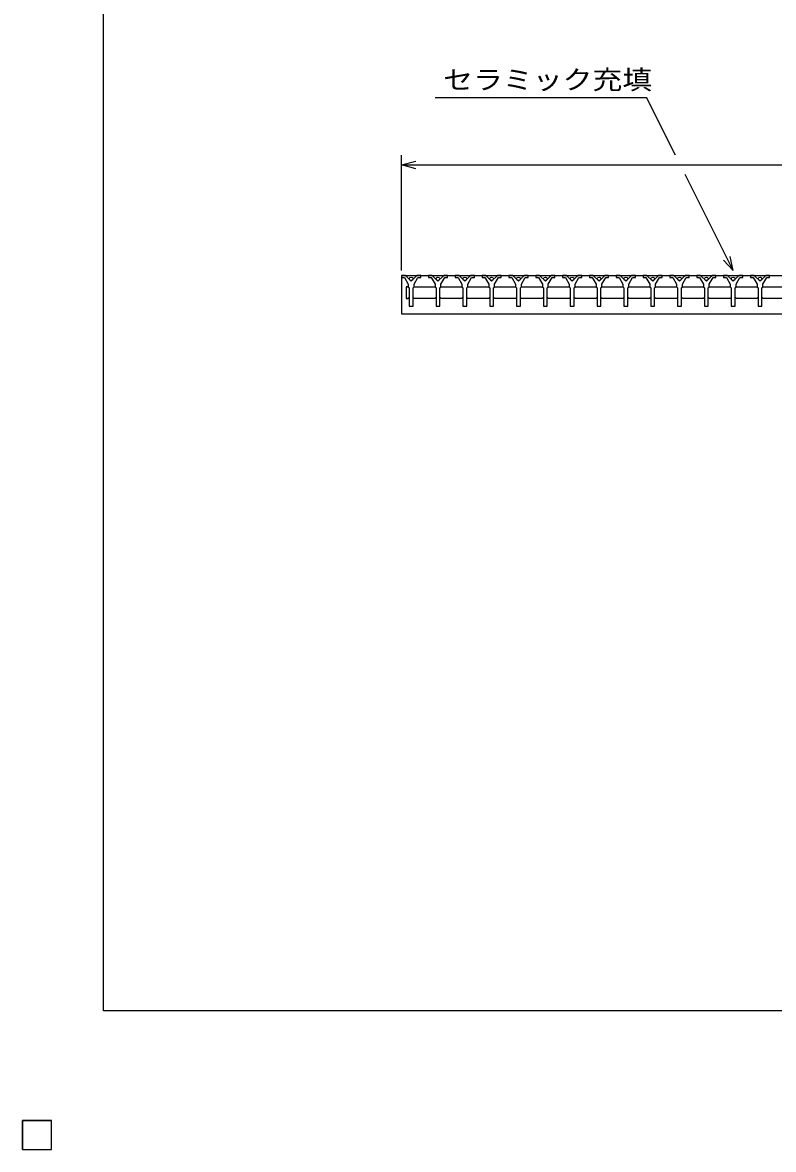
# Model space of a CAD drawing. Units: millimetres, scale not verified. Extents: x -1820 to 1724, y -1285 to 1059.
# Drawn here: x -1820 to -1039, y -1285 to -113 of the extents above; entities that cross this region are included whole.
import ezdxf
from ezdxf.enums import TextEntityAlignment as Align

# ---------------------------------------------------------------- set-up
doc = ezdxf.new("R2010")
doc.units = ezdxf.units.MM
doc.header["$LTSCALE"] = 10
for name, color, linetype, lineweight in [('0_2', 150, 'Continuous', 25), ('16', 3, 'Continuous', 25), ('22', 2, 'Continuous', 25)]:
    doc.layers.add(name, color=color, linetype=linetype, lineweight=lineweight)
doc.styles.add('ベクトル', font='')
doc.styles.get('ベクトル').set_extended_font_data('ベクトル')

msp = doc.modelspace()

# ---------------------------------------------------------------- linework, layer by layer
at = {"layer": '0_2'}
for p, q in [((-1736, -1141), (-1736, 1059)), ((1724, -1141), (-1736, -1141))]:
    msp.add_line(p, q, dxfattribs=at)
at = {"layer": '16'}
for p, q in [((-1426, -376), (-1426, -378)), ((-1422, -376), (-1426, -376)), ((-1426, -376), (-430, -376)), ((-1426, -376), (-1426, -416)), ((-1426, -378), (-1423, -378)), ((-1423, -378), (-1419, -385)), ((-1416, -382), (-1422, -376)), ((-1419, -385), (-1419, -388)), ((-1410, -376), (-1416, -382)), ((-1413, -385), (-1409, -378)), ((-1413, -388), (-1413, -385)), ((-1406, -376), (-1410, -376)), ((-1409, -378), (-1406, -378)), ((-1406, -378), (-1406, -376)), ((-1398.1, -376), (-1398.1, -378)), ((-1394.1, -376), (-1398.1, -376)), ((-1398.1, -378), (-1395.1, -378)), ((-1395.1, -378), (-1391.1, -385)), ((-1388.1, -382), (-1394.1, -376)), ((-1391.1, -385), (-1391.1, -388)), ((-1382.1, -376), (-1388.1, -382)), ((-1385.1, -385), (-1381.1, -378)), ((-1385.1, -388), (-1385.1, -385)), ((-1378.1, -376), (-1382.1, -376)), ((-1381.1, -378), (-1378.1, -378)), ((-1378.1, -378), (-1378.1, -376)), ((-1370.2, -376), (-1370.2, -378)), ((-1366.2, -376), (-1370.2, -376)), ((-1370.2, -378), (-1367.2, -378)), ((-1367.2, -378), (-1363.2, -385)), ((-1360.2, -382), (-1366.2, -376)), ((-1363.2, -385), (-1363.2, -388)), ((-1354.2, -376), (-1360.2, -382)), ((-1357.2, -385), (-1353.2, -378)), ((-1357.2, -388), (-1357.2, -385)), ((-1350.2, -376), (-1354.2, -376)), ((-1353.2, -378), (-1350.2, -378)), ((-1350.2, -378), (-1350.2, -376)), ((-1342.3, -376), (-1342.3, -378)), ((-1338.3, -376), (-1342.3, -376)), ((-1342.3, -378), (-1339.3, -378)), ((-1339.3, -378), (-1335.3, -385)), ((-1332.3, -382), (-1338.3, -376)), ((-1335.3, -385), (-1335.3, -388)), ((-1326.3, -376), (-1332.3, -382)), ((-1329.3, -385), (-1325.3, -378)), ((-1329.3, -388), (-1329.3, -385)), ((-1322.3, -376), (-1326.3, -376)), ((-1325.3, -378), (-1322.3, -378)), ((-1322.3, -378), (-1322.3, -376)), ((-1314.4, -376), (-1314.4, -378)), ((-1310.4, -376), (-1314.4, -376)), ((-1314.4, -378), (-1311.4, -378)), ((-1311.4, -378), (-1307.4, -385)), ((-1304.4, -382), (-1310.4, -376)), ((-1307.4, -385), (-1307.4, -388)), ((-1298.4, -376), (-1304.4, -382)), ((-1301.4, -385), (-1297.4, -378)), ((-1301.4, -388), (-1301.4, -385)), ((-1294.4, -376), (-1298.4, -376)), ((-1297.4, -378), (-1294.4, -378)), ((-1294.4, -378), (-1294.4, -376)), ((-1286.5, -376), (-1286.5, -378)), ((-1282.5, -376), (-1286.5, -376)), ((-1286.5, -378), (-1283.5, -378)), ((-1283.5, -378), (-1279.5, -385)), ((-1276.5, -382), (-1282.5, -376)), ((-1279.5, -385), (-1279.5, -388)), ((-1270.5, -376), (-1276.5, -382)), ((-1273.5, -385), (-1269.5, -378)), ((-1273.5, -388), (-1273.5, -385)), ((-1266.5, -376), (-1270.5, -376)), ((-1269.5, -378), (-1266.5, -378)), ((-1266.5, -378), (-1266.5, -376)), ((-1258.6, -376), (-1258.6, -378)), ((-1254.6, -376), (-1258.6, -376)), ((-1258.6, -378), (-1255.6, -378)), ((-1255.6, -378), (-1251.6, -385)), ((-1248.6, -382), (-1254.6, -376)), ((-1251.6, -385), (-1251.6, -388)), ((-1242.6, -376), (-1248.6, -382)), ((-1245.6, -385), (-1241.6, -378)), ((-1245.6, -388), (-1245.6, -385)), ((-1238.6, -376), (-1242.6, -376)), ((-1241.6, -378), (-1238.6, -378)), ((-1238.6, -378), (-1238.6, -376)), ((-1230.7, -376), (-1230.7, -378)), ((-1226.7, -376), (-1230.7, -376)), ((-1230.7, -378), (-1227.7, -378)), ((-1227.7, -378), (-1223.7, -385)), ((-1220.7, -382), (-1226.7, -376)), ((-1223.7, -385), (-1223.7, -388)), ((-1214.7, -376), (-1220.7, -382)), ((-1217.7, -385), (-1213.7, -378)), ((-1217.7, -388), (-1217.7, -385)), ((-1210.7, -376), (-1214.7, -376)), ((-1213.7, -378), (-1210.7, -378)), ((-1210.7, -378), (-1210.7, -376)), ((-1202.8, -376), (-1202.8, -378)), ((-1198.8, -376), (-1202.8, -376)), ((-1202.8, -378), (-1199.8, -378)), ((-1199.8, -378), (-1195.8, -385)), ((-1192.8, -382), (-1198.8, -376)), ((-1195.8, -385), (-1195.8, -388)), ((-1186.8, -376), (-1192.8, -382)), ((-1189.8, -385), (-1185.8, -378)), ((-1189.8, -388), (-1189.8, -385)), ((-1182.8, -376), (-1186.8, -376)), ((-1185.8, -378), (-1182.8, -378)), ((-1182.8, -378), (-1182.8, -376)), ((-1174.9, -376), (-1174.9, -378)), ((-1170.9, -376), (-1174.9, -376)), ((-1174.9, -378), (-1171.9, -378)), ((-1171.9, -378), (-1167.9, -385)), ((-1164.9, -382), (-1170.9, -376)), ((-1167.9, -385), (-1167.9, -388)), ((-1158.9, -376), (-1164.9, -382)), ((-1161.9, -385), (-1157.9, -378)), ((-1161.9, -388), (-1161.9, -385)), ((-1154.9, -376), (-1158.9, -376)), ((-1157.9, -378), (-1154.9, -378)), ((-1154.9, -378), (-1154.9, -376)), ((-1147, -376), (-1147, -378)), ((-1143, -376), (-1147, -376)), ((-1147, -378), (-1144, -378)), ((-1144, -378), (-1140, -385)), ((-1137, -382), (-1143, -376)), ((-1140, -385), (-1140, -388)), ((-1131, -376), (-1137, -382)), ((-1134, -385), (-1130, -378)), ((-1134, -388), (-1134, -385)), ((-1127, -376), (-1131, -376)), ((-1130, -378), (-1127, -378)), ((-1127, -378), (-1127, -376)), ((-1119.1, -376), (-1119.1, -378)), ((-1115.1, -376), (-1119.1, -376)), ((-1119.1, -378), (-1116.1, -378)), ((-1116.1, -378), (-1112.1, -385)), ((-1109.1, -382), (-1115.1, -376)), ((-1112.1, -385), (-1112.1, -388)), ((-1103.1, -376), (-1109.1, -382)), ((-1106.1, -385), (-1102.1, -378)), ((-1106.1, -388), (-1106.1, -385)), ((-1099.1, -376), (-1103.1, -376)), ((-1102.1, -378), (-1099.1, -378)), ((-1099.1, -378), (-1099.1, -376)), ((-1091.2, -376), (-1091.2, -378)), ((-1087.2, -376), (-1091.2, -376)), ((-1091.2, -378), (-1088.2, -378)), ((-1088.2, -378), (-1084.2, -385)), ((-1081.2, -382), (-1087.2, -376)), ((-1084.2, -385), (-1084.2, -388)), ((-1075.2, -376), (-1081.2, -382)), ((-1078.2, -385), (-1074.2, -378)), ((-1078.2, -388), (-1078.2, -385)), ((-1071.2, -376), (-1075.2, -376)), ((-1074.2, -378), (-1071.2, -378)), ((-1071.2, -378), (-1071.2, -376)), ((-1063.3, -376), (-1063.3, -378)), ((-1059.3, -376), (-1063.3, -376)), ((-1063.3, -378), (-1060.3, -378)), ((-1060.3, -378), (-1056.3, -385)), ((-1053.3, -382), (-1059.3, -376)), ((-1056.3, -385), (-1056.3, -388)), ((-1047.3, -376), (-1053.3, -382)), ((-1050.3, -385), (-1046.3, -378)), ((-1050.3, -388), (-1050.3, -385)), ((-1043.3, -376), (-1047.3, -376)), ((-1046.3, -378), (-1043.3, -378)), ((-1043.3, -378), (-1043.3, -376)), ((-1419.25, -388), (-1421.25, -388)), ((-1421.25, -388), (-1421.25, -400)), ((-1418.25, -389), (-1419.25, -388)), ((-1419, -388), (-1418, -389)), ((-1418, -389), (-1418, -408)), ((-1414, -389), (-1413, -388)), ((-1414, -408), (-1414, -389)), ((-1413.75, -389), (-1412.75, -388)), ((-1412.75, -388), (-1391.35, -388)), ((-1391.35, -388), (-1390.35, -389)), ((-1391.1, -388), (-1390.1, -389)), ((-1390.1, -389), (-1390.1, -408)), ((-1386.1, -389), (-1385.1, -388)), ((-1386.1, -408), (-1386.1, -389)), ((-1385.85, -389), (-1384.85, -388)), ((-1384.85, -388), (-1363.45, -388)), ((-1363.45, -388), (-1362.45, -389)), ((-1363.2, -388), (-1362.2, -389)), ((-1362.2, -389), (-1362.2, -408)), ((-1358.2, -389), (-1357.2, -388)), ((-1358.2, -408), (-1358.2, -389)), ((-1357.95, -389), (-1356.95, -388)), ((-1356.95, -388), (-1335.55, -388)), ((-1335.55, -388), (-1334.55, -389)), ((-1335.3, -388), (-1334.3, -389)), ((-1334.3, -389), (-1334.3, -408)), ((-1330.3, -389), (-1329.3, -388)), ((-1330.3, -408), (-1330.3, -389)), ((-1330.05, -389), (-1329.05, -388)), ((-1329.05, -388), (-1307.65, -388)), ((-1307.65, -388), (-1306.65, -389)), ((-1307.4, -388), (-1306.4, -389)), ((-1306.4, -389), (-1306.4, -408)), ((-1302.4, -389), (-1301.4, -388)), ((-1302.4, -408), (-1302.4, -389)), ((-1302.15, -389), (-1301.15, -388)), ((-1301.15, -388), (-1279.75, -388)), ((-1279.75, -388), (-1278.75, -389)), ((-1279.5, -388), (-1278.5, -389)), ((-1278.5, -389), (-1278.5, -408)), ((-1274.5, -389), (-1273.5, -388)), ((-1274.5, -408), (-1274.5, -389)), ((-1274.25, -389), (-1273.25, -388)), ((-1273.25, -388), (-1251.85, -388)), ((-1251.85, -388), (-1250.85, -389)), ((-1251.6, -388), (-1250.6, -389)), ((-1250.6, -389), (-1250.6, -408)), ((-1246.6, -389), (-1245.6, -388)), ((-1246.6, -408), (-1246.6, -389)), ((-1246.35, -389), (-1245.35, -388)), ((-1245.35, -388), (-1223.95, -388)), ((-1223.95, -388), (-1222.95, -389)), ((-1223.7, -388), (-1222.7, -389)), ((-1222.7, -389), (-1222.7, -408)), ((-1218.7, -389), (-1217.7, -388)), ((-1218.7, -408), (-1218.7, -389)), ((-1218.45, -389), (-1217.45, -388)), ((-1217.45, -388), (-1196.05, -388)), ((-1196.05, -388), (-1195.05, -389)), ((-1195.8, -388), (-1194.8, -389)), ((-1194.8, -389), (-1194.8, -408)), ((-1190.8, -389), (-1189.8, -388)), ((-1190.8, -408), (-1190.8, -389)), ((-1190.55, -389), (-1189.55, -388)), ((-1189.55, -388), (-1168.15, -388)), ((-1168.15, -388), (-1167.15, -389)), ((-1167.9, -388), (-1166.9, -389)), ((-1166.9, -389), (-1166.9, -408)), ((-1162.9, -389), (-1161.9, -388)), ((-1162.9, -408), (-1162.9, -389)), ((-1162.65, -389), (-1161.65, -388)), ((-1161.65, -388), (-1140.25, -388)), ((-1140.25, -388), (-1139.25, -389)), ((-1140, -388), (-1139, -389)), ((-1139, -389), (-1139, -408)), ((-1135, -389), (-1134, -388)), ((-1135, -408), (-1135, -389)), ((-1134.75, -389), (-1133.75, -388)), ((-1133.75, -388), (-1112.35, -388)), ((-1112.35, -388), (-1111.35, -389)), ((-1112.1, -388), (-1111.1, -389)), ((-1111.1, -389), (-1111.1, -408)), ((-1107.1, -389), (-1106.1, -388)), ((-1107.1, -408), (-1107.1, -389)), ((-1106.85, -389), (-1105.85, -388)), ((-1105.85, -388), (-1084.45, -388)), ((-1084.45, -388), (-1083.45, -389)), ((-1084.2, -388), (-1083.2, -389)), ((-1083.2, -389), (-1083.2, -408)), ((-1079.2, -389), (-1078.2, -388)), ((-1079.2, -408), (-1079.2, -389)), ((-1078.95, -389), (-1077.95, -388)), ((-1077.95, -388), (-1056.55, -388)), ((-1056.55, -388), (-1055.55, -389)), ((-1056.3, -388), (-1055.3, -389)), ((-1055.3, -389), (-1055.3, -408)), ((-1051.3, -389), (-1050.3, -388)), ((-1051.3, -408), (-1051.3, -389)), ((-1051.05, -389), (-1050.05, -388)), ((-1050.05, -388), (-1028.65, -388)), ((-1421.25, -400), (-1419.25, -400)), ((-1419.25, -400), (-1418.25, -399)), ((-1418, -408), (-1414, -408)), ((-1412.75, -400), (-1413.75, -399)), ((-1391.35, -400), (-1412.75, -400)), ((-1390.35, -399), (-1391.35, -400)), ((-1390.1, -408), (-1386.1, -408)), ((-1384.85, -400), (-1385.85, -399)), ((-1363.45, -400), (-1384.85, -400)), ((-1362.45, -399), (-1363.45, -400)), ((-1362.2, -408), (-1358.2, -408)), ((-1356.95, -400), (-1357.95, -399)), ((-1335.55, -400), (-1356.95, -400)), ((-1334.55, -399), (-1335.55, -400)), ((-1334.3, -408), (-1330.3, -408)), ((-1329.05, -400), (-1330.05, -399)), ((-1307.65, -400), (-1329.05, -400)), ((-1306.65, -399), (-1307.65, -400)), ((-1306.4, -408), (-1302.4, -408)), ((-1301.15, -400), (-1302.15, -399)), ((-1279.75, -400), (-1301.15, -400)), ((-1278.75, -399), (-1279.75, -400)), ((-1278.5, -408), (-1274.5, -408)), ((-1273.25, -400), (-1274.25, -399)), ((-1251.85, -400), (-1273.25, -400)), ((-1250.85, -399), (-1251.85, -400)), ((-1250.6, -408), (-1246.6, -408)), ((-1245.35, -400), (-1246.35, -399)), ((-1223.95, -400), (-1245.35, -400)), ((-1222.95, -399), (-1223.95, -400)), ((-1222.7, -408), (-1218.7, -408)), ((-1217.45, -400), (-1218.45, -399)), ((-1196.05, -400), (-1217.45, -400)), ((-1195.05, -399), (-1196.05, -400)), ((-1194.8, -408), (-1190.8, -408)), ((-1189.55, -400), (-1190.55, -399)), ((-1168.15, -400), (-1189.55, -400)), ((-1167.15, -399), (-1168.15, -400)), ((-1166.9, -408), (-1162.9, -408)), ((-1161.65, -400), (-1162.65, -399)), ((-1140.25, -400), (-1161.65, -400)), ((-1139.25, -399), (-1140.25, -400)), ((-1139, -408), (-1135, -408)), ((-1133.75, -400), (-1134.75, -399)), ((-1112.35, -400), (-1133.75, -400)), ((-1111.35, -399), (-1112.35, -400)), ((-1111.1, -408), (-1107.1, -408)), ((-1105.85, -400), (-1106.85, -399)), ((-1084.45, -400), (-1105.85, -400)), ((-1083.45, -399), (-1084.45, -400)), ((-1083.2, -408), (-1079.2, -408)), ((-1077.95, -400), (-1078.95, -399)), ((-1056.55, -400), (-1077.95, -400)), ((-1055.55, -399), (-1056.55, -400)), ((-1055.3, -408), (-1051.3, -408)), ((-1050.05, -400), (-1051.05, -399)), ((-1028.65, -400), (-1050.05, -400)), ((-1426, -416), (-430, -416)), ((-1820, -1255), (-1790, -1255)), ((-1820, -1285), (-1820, -1255)), ((-1820, -1255), (-1790, -1255)), ((-1820, -1285), (-1820, -1255)), ((-1820, -1255), (-1790, -1255)), ((-1820, -1285), (-1820, -1255)), ((-1820, -1255), (-1790, -1255)), ((-1820, -1285), (-1820, -1255)), ((-1820, -1255), (-1790, -1255)), ((-1820, -1285), (-1820, -1255)), ((-1790, -1285), (-1790, -1255)), ((-1790, -1285), (-1790, -1255)), ((-1790, -1285), (-1790, -1255)), ((-1790, -1285), (-1790, -1255)), ((-1790, -1285), (-1790, -1255)), ((-1820, -1285), (-1790, -1285)), ((-1820, -1285), (-1790, -1285)), ((-1820, -1285), (-1790, -1285)), ((-1820, -1285), (-1790, -1285)), ((-1820, -1285), (-1790, -1285))]:
    msp.add_line(p, q, dxfattribs=at)
for centre in [(-1416, -379.5), (-1388.1, -379.5), (-1360.2, -379.5), (-1332.3, -379.5), (-1304.4, -379.5), (-1276.5, -379.5), (-1248.6, -379.5), (-1220.7, -379.5), (-1192.8, -379.5), (-1164.9, -379.5), (-1137, -379.5), (-1109.1, -379.5), (-1081.2, -379.5), (-1053.3, -379.5)]:
    msp.add_circle(centre, 1.8, dxfattribs=at)
at = {"layer": '22', "color": 4}
for p, q in [((-1391.2, -191), (-1171.2, -191)), ((-1141.2, -251), (-1171.2, -191)), ((-1426, -371), (-1426, -251)), ((-1426, -261), (-1411, -257)), ((-1411, -265), (-1426, -261)), ((-1426, -261), (-430, -261)), ((-1081.2, -371), (-1131.2, -271)), ((-1081.2, -371), (-1091.2, -360)), ((-1081.2, -371), (-1084.2, -356.4)), ((-1790, -1255), (-1820, -1255)), ((-1820, -1255), (-1820, -1285)), ((-1790, -1255), (-1820, -1255)), ((-1820, -1255), (-1820, -1285)), ((-1790, -1255), (-1820, -1255)), ((-1820, -1255), (-1820, -1285)), ((-1790, -1285), (-1790, -1255)), ((-1790, -1285), (-1790, -1255)), ((-1790, -1285), (-1790, -1255)), ((-1820, -1285), (-1790, -1285)), ((-1820, -1285), (-1790, -1285)), ((-1820, -1285), (-1790, -1285))]:
    msp.add_line(p, q, dxfattribs=at)
at = {"layer": '22'}
for p, q in [((-1790, -1255), (-1820, -1255)), ((-1820, -1255), (-1820, -1285)), ((-1790, -1255), (-1820, -1255)), ((-1820, -1255), (-1820, -1285)), ((-1790, -1255), (-1820, -1255)), ((-1820, -1255), (-1820, -1285)), ((-1790, -1285), (-1790, -1255)), ((-1790, -1285), (-1790, -1255)), ((-1790, -1285), (-1790, -1255)), ((-1820, -1285), (-1790, -1285)), ((-1820, -1285), (-1790, -1285)), ((-1820, -1285), (-1790, -1285))]:
    msp.add_line(p, q, dxfattribs=at)

# ---------------------------------------------------------------- texts
at = {"layer": '22', "style": 'ベクトル', "width": 1.15}
msp.add_text('セラミック充填', height=19.79, dxfattribs=at).set_placement((-1382.7, -172.5), align=Align.MIDDLE_LEFT)

doc.saveas('drawing.dxf')
